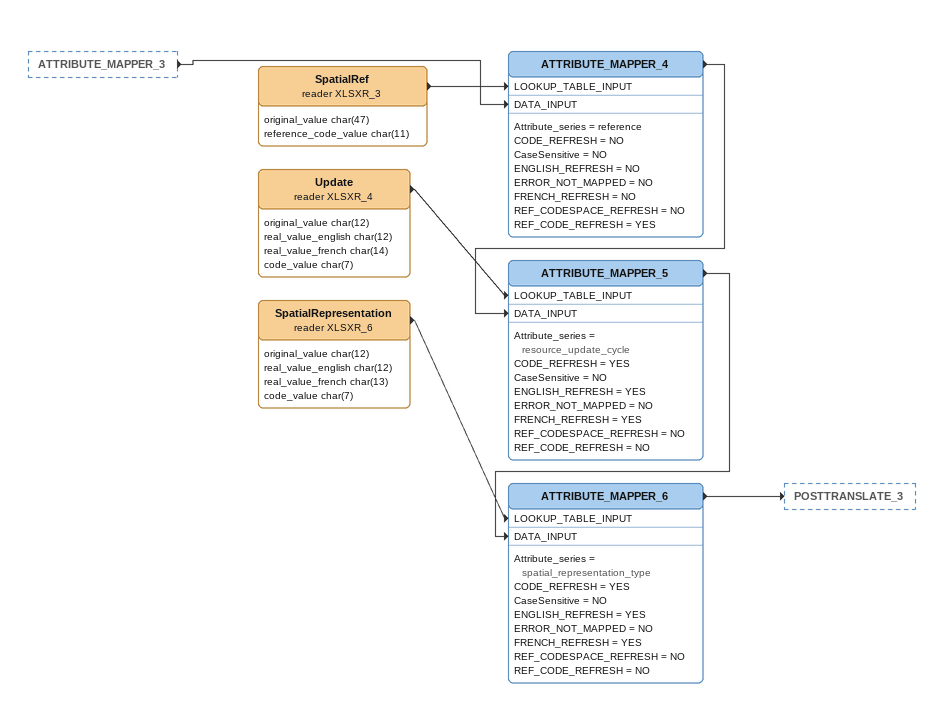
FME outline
ATTRIBUTE_MAPPER_3 [outside]
    -> ATTRIBUTE_MAPPER_4 [DATA_INPUT]
SpatialRef (reader XLSXR_3)
    attributes: original_value char(47), reference_code_value char(11)
    -> ATTRIBUTE_MAPPER_4 [LOOKUP_TABLE_INPUT]
ATTRIBUTE_MAPPER_4
    Attribute_series = reference
    CODE_REFRESH = NO
    CaseSensitive = NO
    ENGLISH_REFRESH = NO
    ERROR_NOT_MAPPED = NO
    FRENCH_REFRESH = NO
    REF_CODESPACE_REFRESH = NO
    REF_CODE_REFRESH = YES
    -> ATTRIBUTE_MAPPER_5 [DATA_INPUT]
Update (reader XLSXR_4)
    attributes: original_value char(12), real_value_english char(12), real_value_french char(14), code_value char(7)
    -> ATTRIBUTE_MAPPER_5 [LOOKUP_TABLE_INPUT]
ATTRIBUTE_MAPPER_5
    Attribute_series = resource_update_cycle
    CODE_REFRESH = YES
    CaseSensitive = NO
    ENGLISH_REFRESH = YES
    ERROR_NOT_MAPPED = NO
    FRENCH_REFRESH = YES
    REF_CODESPACE_REFRESH = NO
    REF_CODE_REFRESH = NO
    -> ATTRIBUTE_MAPPER_6 [DATA_INPUT]
SpatialRepresentation (reader XLSXR_6)
    attributes: original_value char(12), real_value_english char(12), real_value_french char(13), code_value char(7)
    -> ATTRIBUTE_MAPPER_6 [LOOKUP_TABLE_INPUT]
ATTRIBUTE_MAPPER_6
    Attribute_series = spatial_representation_type
    CODE_REFRESH = YES
    CaseSensitive = NO
    ENGLISH_REFRESH = YES
    ERROR_NOT_MAPPED = NO
    FRENCH_REFRESH = YES
    REF_CODESPACE_REFRESH = NO
    REF_CODE_REFRESH = NO
    -> POSTTRANSLATE_3
